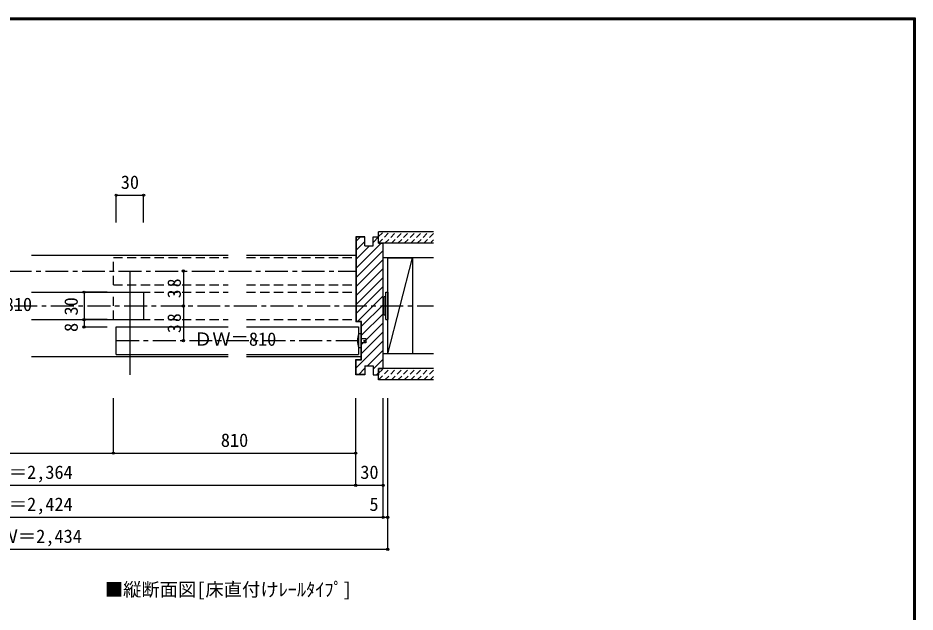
# Model space of a CAD drawing. Units: millimetres at full size, sheet at 1:5. Extents: x -973 to 977, y -718 to 696.
# Drawn here: x -3 to 977, y 46 to 696 of the extents above; entities that cross this region are included whole.
import ezdxf
from ezdxf.enums import TextEntityAlignment as Align

# ---------------------------------------------------------------- set-up
doc = ezdxf.new("R2010")
doc.units = ezdxf.units.MM
doc.header["$LTSCALE"] = 5
doc.header["$PDMODE"] = 32
doc.header["$PDSIZE"] = 2.5
for name, pattern in [('CHAIN1', [8, 5, -1, 1, -1]), ('DASHED1', [1.8, 1.2, -0.6]), ('DASHED2', [3, 2, -1])]:
    doc.linetypes.add(name, pattern=pattern)
for name, color, linetype in [('0-1_通り芯', 4, 'CHAIN1'), ('0-2_柱', 7, 'Continuous'), ('0-3_仕上げ', 2, 'Continuous'), ('0-4_枠', 3, 'Continuous'), ('0-6_扉', 6, 'Continuous'), ('0-7_金物', 7, 'Continuous'), ('0-A_文字', 7, 'Continuous'), ('0-B_寸法', 7, 'Continuous'), ('0-C_ハッチ', 4, 'Continuous'), ('F-1_枠', 6, 'Continuous')]:
    doc.layers.add(name, color=color, linetype=linetype)
doc.styles.add('ＭＳ ゴシック', font='')
doc.styles.get('ＭＳ ゴシック').set_extended_font_data('MS Gothic')

msp = doc.modelspace()

# ---------------------------------------------------------------- linework, layer by layer
at = {"layer": '0-1_通り芯'}
msp.add_line((-447.378, 381.077), (450.591, 381.077), dxfattribs=at)
at = {"layer": '0-2_柱'}
for p, q in [((400.622, 433.577), (427.622, 433.577)), ((400.622, 328.577), (427.622, 433.577)), ((427.622, 433.577), (427.622, 328.577))]:
    msp.add_line(p, q, dxfattribs=at)
msp.add_lwpolyline([(427.622, 328.577), (400.622, 328.577), (400.622, 433.577)], dxfattribs=at)
at = {"layer": '0-3_仕上げ'}
for p, q in [((450.622, 462.077), (390.622, 462.077)), ((390.622, 449.577), (390.622, 462.077)), ((450.622, 449.577), (390.622, 449.577)), ((395.622, 433.577), (395.622, 449.577)), ((450.622, 433.577), (395.622, 433.577)), ((395.622, 312.577), (395.622, 328.577)), ((450.622, 328.577), (395.622, 328.577)), ((450.622, 312.577), (390.622, 312.577)), ((390.622, 300.077), (390.622, 312.577)), ((450.622, 300.077), (390.622, 300.077))]:
    msp.add_line(p, q, dxfattribs=at)
at = {"layer": '0-4_枠'}
for p, q in [((365.622, 456.577), (365.622, 363.577)), ((375.622, 456.577), (365.622, 456.577)), ((366.122, 456.077), (366.122, 364.077)), ((375.622, 456.077), (366.122, 456.077)), ((375.622, 446.577), (375.622, 456.577)), ((384.622, 456.577), (390.622, 456.577)), ((384.622, 446.577), (384.622, 456.577)), ((390.622, 449.577), (390.622, 456.577)), ((375.622, 446.577), (384.622, 446.577)), ((390.622, 449.577), (395.622, 449.577)), ((395.622, 312.577), (395.622, 449.577)), ((371.622, 363.577), (365.622, 363.577)), ((372.122, 364.077), (366.122, 364.077)), ((371.622, 322.577), (371.622, 363.577)), ((372.122, 322.077), (372.122, 364.077)), ((365.622, 322.577), (371.622, 322.577)), ((365.622, 305.577), (365.622, 322.577)), ((366.122, 322.077), (372.122, 322.077)), ((366.122, 306.077), (366.122, 322.077)), ((375.622, 315.577), (375.622, 305.577)), ((375.622, 315.577), (384.622, 315.577)), ((384.622, 315.577), (384.622, 305.577)), ((375.622, 305.577), (365.622, 305.577)), ((375.622, 306.077), (366.122, 306.077)), ((384.622, 305.577), (390.622, 305.577)), ((390.622, 312.577), (395.622, 312.577)), ((390.622, 312.577), (390.622, 305.577))]:
    msp.add_line(p, q, dxfattribs=at)
at = {"layer": '0-4_枠', "color": 4}
for p, q in [((11.622, 436.577), (226.289, 436.577)), ((246.289, 436.577), (365.622, 436.577)), ((11.622, 325.577), (226.289, 325.577)), ((246.289, 325.577), (371.622, 325.577))]:
    msp.add_line(p, q, dxfattribs=at)
at = {"layer": '0-6_扉', "color": 2, "linetype": 'DASHED2'}
for p, q in [((100.955, 404.077), (100.955, 434.077)), ((100.955, 434.077), (226.289, 434.077)), ((246.289, 434.077), (365.622, 434.077)), ((365.622, 434.077), (365.622, 404.077)), ((100.955, 404.077), (226.289, 404.077)), ((246.289, 404.077), (365.622, 404.077)), ((100.955, 366.077), (100.955, 396.077)), ((100.955, 396.077), (226.289, 396.077)), ((246.289, 396.077), (365.622, 396.077)), ((365.622, 396.077), (365.622, 366.077)), ((100.955, 366.077), (226.289, 366.077)), ((246.289, 366.077), (365.622, 366.077))]:
    msp.add_line(p, q, dxfattribs=at)
at = {"layer": '0-6_扉', "color": 3}
msp.add_line((118.955, 418.577), (118.955, 305.577), dxfattribs=at)
at = {"layer": '0-6_扉'}
for p, q in [((11.622, 396.077), (133.955, 396.077)), ((133.955, 396.077), (133.955, 366.077)), ((11.622, 366.077), (133.955, 366.077)), ((103.955, 328.077), (103.955, 358.077)), ((103.955, 358.077), (226.289, 358.077)), ((246.289, 358.077), (368.622, 358.077)), ((368.622, 358.077), (368.622, 328.077)), ((103.955, 328.077), (226.289, 328.077)), ((246.289, 328.077), (368.622, 328.077))]:
    msp.add_line(p, q, dxfattribs=at)
at = {"layer": '0-7_金物'}
for p, q in [((398.622, 366.077), (398.622, 396.077)), ((398.622, 396.077), (400.622, 396.077)), ((400.622, 396.077), (400.622, 366.077)), ((396.622, 390.077), (395.622, 390.077)), ((398.622, 391.077), (396.622, 391.077)), ((396.622, 371.077), (396.622, 391.077)), ((396.622, 372.077), (395.622, 372.077)), ((398.622, 371.077), (396.622, 371.077)), ((398.622, 366.077), (400.622, 366.077)), ((371.622, 350.577), (368.622, 350.577)), ((371.622, 335.577), (371.622, 350.577)), ((371.622, 345.577), (376.622, 345.577)), ((376.622, 345.577), (376.622, 340.577)), ((368.622, 335.577), (371.622, 335.577)), ((376.622, 340.577), (371.622, 340.577))]:
    msp.add_line(p, q, dxfattribs=at)
msp.add_arc((396.247, 343.077), 28.625, 164.81071, 195.18929, dxfattribs=at)
at = {"layer": '0-B_寸法', "color": 4}
for p, q in [((103.955, 502.077), (133.955, 502.077)), ((103.955, 472.077), (103.955, 502.077)), ((133.955, 472.077), (133.955, 502.077)), ((177.332, 419.077), (177.332, 381.077)), ((68.909, 396.077), (68.909, 358.077)), ((93.955, 396.077), (68.909, 396.077)), ((177.332, 381.077), (177.332, 343.077)), ((93.955, 366.077), (68.909, 366.077)), ((68.909, 358.077), (93.955, 358.077)), ((100.955, 220.077), (100.955, 280.077)), ((365.622, 185.077), (365.622, 280.077)), ((395.622, 150.077), (395.622, 280.077)), ((400.622, 115.077), (400.622, 280.077)), ((-362.378, 220.077), (100.955, 220.077)), ((100.955, 220.077), (365.622, 220.077)), ((-362.378, 185.077), (365.622, 185.077)), ((365.622, 185.077), (395.622, 185.077)), ((-392.378, 150.077), (395.622, 150.077)), ((395.622, 150.077), (400.622, 150.077)), ((-397.378, 115.077), (400.622, 115.077))]:
    msp.add_line(p, q, dxfattribs=at)
at = {"layer": '0-B_寸法', "color": 4, "linetype": 'CHAIN1'}
for p, q in [((-373.378, 419.077), (365.622, 419.077)), ((103.955, 343.077), (376.622, 343.077))]:
    msp.add_line(p, q, dxfattribs=at)
at = {"layer": '0-B_寸法'}
for p in [(103.955, 502.077), (133.955, 502.077), (177.332, 419.077), (68.909, 396.077), (177.332, 381.077), (68.909, 366.077), (68.909, 358.077), (177.332, 343.077), (100.955, 220.077), (365.622, 220.077), (365.622, 185.077), (395.622, 185.077), (395.622, 150.077), (400.622, 150.077), (400.622, 115.077)]:
    msp.add_point(p, dxfattribs=at)
at = {"layer": '0-C_ハッチ', "linetype": 'DASHED1'}
for p, q in [((390.622, 449.795), (402.904, 462.077)), ((390.622, 456.866), (395.833, 462.077)), ((397.475, 449.577), (409.975, 462.077)), ((404.546, 449.577), (417.046, 462.077)), ((411.617, 449.577), (424.117, 462.077)), ((418.688, 449.577), (431.188, 462.077)), ((425.759, 449.577), (438.259, 462.077)), ((432.831, 449.577), (445.331, 462.077)), ((439.902, 449.577), (450.622, 460.298)), ((447.973, 450.577), (450.622, 453.227)), ((390.622, 300.295), (402.904, 312.577)), ((390.622, 307.366), (395.833, 312.577)), ((397.475, 300.077), (409.975, 312.577)), ((404.546, 300.077), (417.046, 312.577)), ((411.617, 300.077), (424.117, 312.577)), ((418.688, 300.077), (431.188, 312.577)), ((425.759, 300.077), (438.259, 312.577)), ((432.831, 300.077), (445.331, 312.577)), ((439.902, 300.077), (450.622, 310.798)), ((446.973, 300.077), (450.622, 303.727))]:
    msp.add_line(p, q, dxfattribs=at)
at = {"layer": '0-C_ハッチ'}
for p, q in [((370.358, 456.077), (366.122, 451.841)), ((375.622, 451.441), (366.122, 441.941)), ((390.622, 456.542), (384.622, 450.542)), ((393.557, 449.577), (366.122, 422.142)), ((380.657, 446.577), (366.122, 432.042)), ((395.622, 441.743), (366.122, 412.243)), ((395.622, 431.843), (366.122, 402.343)), ((395.622, 421.944), (366.122, 392.444)), ((395.622, 412.044), (366.122, 382.544)), ((395.622, 402.145), (366.122, 372.645)), ((395.622, 392.245), (367.454, 364.077)), ((395.622, 382.346), (372.122, 358.846)), ((395.622, 372.446), (372.122, 348.946)), ((395.622, 362.547), (372.122, 339.047)), ((395.622, 352.647), (372.122, 329.147)), ((395.622, 342.748), (366.122, 313.248)), ((395.622, 332.848), (378.351, 315.577)), ((395.622, 322.949), (384.622, 311.949)), ((375.622, 312.848), (368.851, 306.077)), ((390.622, 308.049), (388.15, 305.577))]:
    msp.add_line(p, q, dxfattribs=at)
at = {"layer": 'F-1_枠'}
for p, q in [((-973.347, 695.833), (976.653, 695.833)), ((974.986, 695.833), (974.986, -700.833)), ((975.82, 695.833), (975.82, -700.833)), ((976.653, 695.833), (976.653, -700.833)), ((-973.347, 695), (976.653, 695)), ((-973.347, 694.167), (976.653, 694.167))]:
    msp.add_line(p, q, dxfattribs=at)

# ---------------------------------------------------------------- texts
at = {"layer": '0-A_文字', "style": 'ＭＳ ゴシック'}
msp.add_text('■縦断面図[床直付けﾚｰﾙﾀｲﾌﾟ]', height=14.66, dxfattribs=at).set_placement((91.486, 59.319), align=Align.BOTTOM_LEFT)
at = {"layer": '0-B_寸法', "style": 'ＭＳ ゴシック'}
for s, p in [('30', (108.955, 504.577)), ('ＤＷ＝810', (-77.819, 371.077)), ('ＤＷ＝810', (188.947, 333.077)), ('810', (218.289, 222.577)), ('枠内＝2,364', (-53.378, 187.577)), ('30', (370.622, 187.577)), ('枠外＝2,424', (-53.378, 152.577)), ('5', (380.622, 152.577)), ('ＲＯＷ＝2,434', (-63.378, 117.577))]:
    msp.add_text(s, height=14.66, dxfattribs=at).set_placement(p, align=Align.BOTTOM_LEFT)
for s, p in [('30', (66.409, 370.578)), ('8', (66.409, 352.577))]:
    msp.add_text(s, height=14.66, rotation=90, dxfattribs=at).set_placement(p, align=Align.BOTTOM_LEFT)
at = {"layer": '0-B_寸法', "char_height": 14.66, "attachment_point": 7, "rotation": 90, "style": 'ＭＳ ゴシック'}
for insert in [(174.832, 389.452), (174.832, 351.452)]:
    msp.add_mtext('\\T1.27;\\W0.95;38', dxfattribs=dict(at, insert=insert))

doc.saveas('drawing.dxf')
